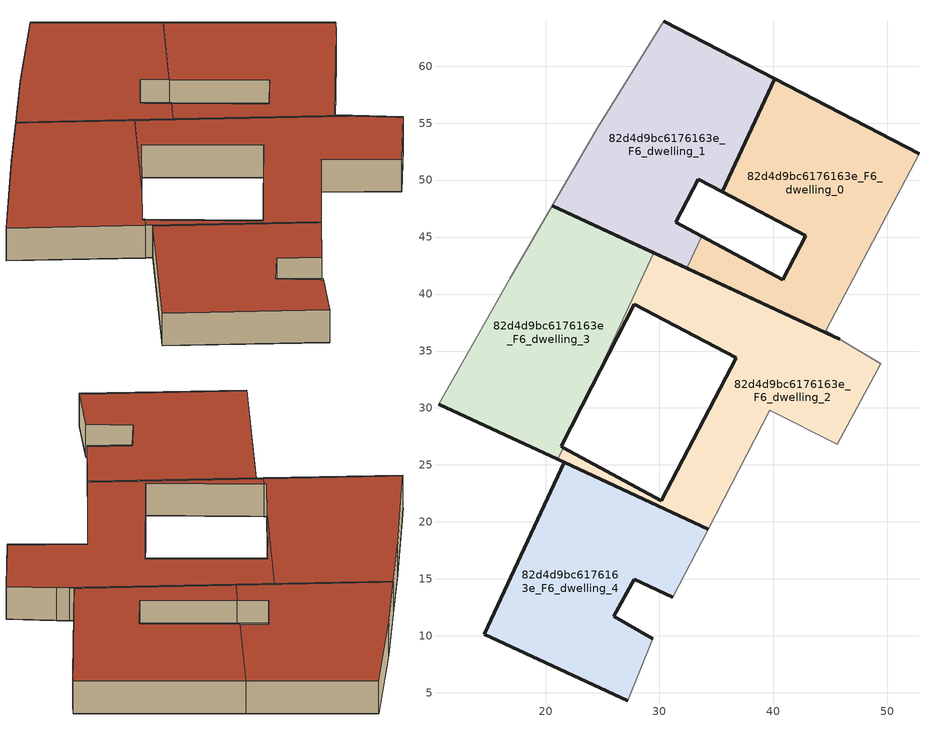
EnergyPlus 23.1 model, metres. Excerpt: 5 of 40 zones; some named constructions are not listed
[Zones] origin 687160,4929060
82d4d9bc6176163e_F6_dwelling_0
 floor to 82d4d9bc6176163e_F5_dwelling_0 (EU_floor_Construction): 45.83,36.04 44.6,36.77 52.02,50.81 52.78,52.29 40.11,58.87 35.52,48.97 42.85,45.1 40.82,41.25 33.71,45.07 32.41,42.26 z18
 wall outside (EU_wall_Construction): 45.83,36.04 32.41,42.26 / 33.71,45.07 40.82,41.25 42.85,45.1 35.52,48.97 40.11,58.87 52.78,52.29 z18:21
 wall adiabatic (EU_wall_Construction): 52.78,52.29 52.02,50.81 44.6,36.77 45.83,36.04 z18:21
 wall to 82d4d9bc6176163e_F6_dwelling_1 (EU_wall_Construction): 32.41,42.26 33.71,45.07 z18:21
 roof outside (EU_roof_Construction): 52.78,52.29 52.02,50.81 44.6,36.77 45.83,36.04 32.41,42.26 33.71,45.07 40.82,41.25 42.85,45.1 35.52,48.97 40.11,58.87 z21
82d4d9bc6176163e_F6_dwelling_1
 floor to 82d4d9bc6176163e_F5_dwelling_1 (EU_floor_Construction): 33.71,45.07 31.43,46.3 33.42,50.07 35.52,48.97 40.11,58.87 30.36,63.94 24.56,54.54 20.59,47.75 32.41,42.26 z18
 wall outside (EU_wall_Construction): 32.41,42.26 20.59,47.75 / 30.36,63.94 40.11,58.87 35.52,48.97 33.42,50.07 31.43,46.3 33.71,45.07 z18:21
 wall adiabatic (EU_wall_Construction): 20.59,47.75 24.56,54.54 30.36,63.94 z18:21
 roof outside (EU_roof_Construction): 40.11,58.87 35.52,48.97 33.42,50.07 31.43,46.3 33.71,45.07 32.41,42.26 20.59,47.75 24.56,54.54 30.36,63.94 z21
82d4d9bc6176163e_F6_dwelling_2
 floor to 82d4d9bc6176163e_F5_dwelling_2 (EU_floor_Construction): 45.61,26.82 49.44,33.89 45.83,36.04 29.5,43.61 24.04,31.85 27.78,39.09 36.73,34.41 30.14,21.87 21.58,26.53 21.09,25.48 34.27,19.37 39.67,29.8 z18
 wall outside (EU_wall_Construction): 21.58,26.53 30.14,21.87 36.73,34.41 27.78,39.09 24.05,31.85 / 29.5,43.61 45.83,36.04 / 34.27,19.37 21.09,25.48 z18:21
 wall adiabatic (EU_wall_Construction): 45.83,36.04 49.44,33.89 45.61,26.82 39.67,29.8 34.27,19.37 z18:21
 wall to 82d4d9bc6176163e_F6_dwelling_3 (EU_wall_Construction): 21.09,25.48 21.58,26.53 / 24.05,31.85 29.5,43.61 z18:21
 roof outside (EU_roof_Construction): 45.83,36.04 49.44,33.89 45.61,26.82 39.67,29.8 34.27,19.37 21.09,25.48 21.58,26.53 30.14,21.87 36.73,34.41 27.78,39.09 24.05,31.85 29.5,43.61 z21
82d4d9bc6176163e_F6_dwelling_3
 floor to 82d4d9bc6176163e_F5_dwelling_3 (EU_floor_Construction): 21.58,26.53 21.37,26.64 24.04,31.85 29.5,43.61 20.59,47.75 16.84,41.32 16.81,41.26 10.61,30.35 21.09,25.48 z18
 wall outside (EU_wall_Construction): 20.59,47.75 29.5,43.61 / 24.05,31.85 21.37,26.64 21.58,26.53 / 21.09,25.48 10.61,30.35 z18:21
 wall adiabatic (EU_wall_Construction): 10.61,30.35 16.81,41.26 16.84,41.32 20.59,47.75 z18:21
 roof outside (EU_roof_Construction): 29.5,43.61 24.05,31.85 21.37,26.64 21.58,26.53 21.09,25.48 10.61,30.35 16.81,41.26 16.84,41.32 20.59,47.75 z21
82d4d9bc6176163e_F6_dwelling_4
 floor to 82d4d9bc6176163e_F5_dwelling_4 (EU_floor_Construction): 27.21,4.3 29.42,9.73 26.01,11.7 27.8,14.97 31.18,13.4 34.27,19.37 21.63,25.24 14.62,10.14 z18
 wall outside (EU_wall_Construction): 31.18,13.4 27.8,14.97 26.01,11.7 29.42,9.73 / 27.21,4.3 14.62,10.14 21.63,25.24 34.27,19.37 z18:21
 wall adiabatic (EU_wall_Construction): 34.27,19.37 31.18,13.4 / 29.42,9.73 27.21,4.3 z18:21
 roof outside (EU_roof_Construction): 34.27,19.37 31.18,13.4 27.8,14.97 26.01,11.7 29.42,9.73 27.21,4.3 14.62,10.14 21.63,25.24 z21
[SCHEDULE:FILE] Column Number=1; Rows to Skip at Top=0; Number of Hours of Data=8760; Column Separator=Comma; Interpolate to Timestep=No; Minutes per Item=60; Adjust Schedule for Daylight Savings=Yes
Name | File
EU_Step8_GainSchedule_82d4d9bc6176163e_F3_dwelling_0_f000 | ../../schedules/82d4d9bc6176163e/82d4d9bc6176163e_F3_dwelling_0_f000_gain.csv
EU_Step8_GainSchedule_82d4d9bc6176163e_F3_dwelling_1_f000 | ../../schedules/82d4d9bc6176163e/82d4d9bc6176163e_F3_dwelling_1_f000_gain.csv
EU_Step8_GainSchedule_82d4d9bc6176163e_F3_dwelling_2_f000 | ../../schedules/82d4d9bc6176163e/82d4d9bc6176163e_F3_dwelling_2_f000_gain.csv
EU_Step8_GainSchedule_82d4d9bc6176163e_F3_dwelling_3_f000 | ../../schedules/82d4d9bc6176163e/82d4d9bc6176163e_F3_dwelling_3_f000_gain.csv
EU_Step8_GainSchedule_82d4d9bc6176163e_F3_dwelling_4_f000 | ../../schedules/82d4d9bc6176163e/82d4d9bc6176163e_F3_dwelling_4_f000_gain.csv
EU_Step8_GainSchedule_82d4d9bc6176163e_F3_dwelling_5_f000 | ../../schedules/82d4d9bc6176163e/82d4d9bc6176163e_F3_dwelling_5_f000_gain.csv
EU_Step8_GainSchedule_82d4d9bc6176163e_F4_dwelling_0_f000 | ../../schedules/82d4d9bc6176163e/82d4d9bc6176163e_F4_dwelling_0_f000_gain.csv
EU_Step8_GainSchedule_82d4d9bc6176163e_F4_dwelling_1_f000 | ../../schedules/82d4d9bc6176163e/82d4d9bc6176163e_F4_dwelling_1_f000_gain.csv
EU_Step8_GainSchedule_82d4d9bc6176163e_F4_dwelling_2_f000 | ../../schedules/82d4d9bc6176163e/82d4d9bc6176163e_F4_dwelling_2_f000_gain.csv
EU_Step8_GainSchedule_82d4d9bc6176163e_F4_dwelling_3_f000 | ../../schedules/82d4d9bc6176163e/82d4d9bc6176163e_F4_dwelling_3_f000_gain.csv
EU_Step8_GainSchedule_82d4d9bc6176163e_F4_dwelling_4_f000 | ../../schedules/82d4d9bc6176163e/82d4d9bc6176163e_F4_dwelling_4_f000_gain.csv
EU_Step8_GainSchedule_82d4d9bc6176163e_F4_dwelling_5_f000 | ../../schedules/82d4d9bc6176163e/82d4d9bc6176163e_F4_dwelling_5_f000_gain.csv
EU_Step8_GainSchedule_82d4d9bc6176163e_F5_dwelling_0_f000 | ../../schedules/82d4d9bc6176163e/82d4d9bc6176163e_F5_dwelling_0_f000_gain.csv
EU_Step8_GainSchedule_82d4d9bc6176163e_F5_dwelling_1_f000 | ../../schedules/82d4d9bc6176163e/82d4d9bc6176163e_F5_dwelling_1_f000_gain.csv
EU_Step8_GainSchedule_82d4d9bc6176163e_F5_dwelling_2_f000 | ../../schedules/82d4d9bc6176163e/82d4d9bc6176163e_F5_dwelling_2_f000_gain.csv
EU_Step8_GainSchedule_82d4d9bc6176163e_F5_dwelling_3_f000 | ../../schedules/82d4d9bc6176163e/82d4d9bc6176163e_F5_dwelling_3_f000_gain.csv
EU_Step8_GainSchedule_82d4d9bc6176163e_F5_dwelling_4_f000 | ../../schedules/82d4d9bc6176163e/82d4d9bc6176163e_F5_dwelling_4_f000_gain.csv
